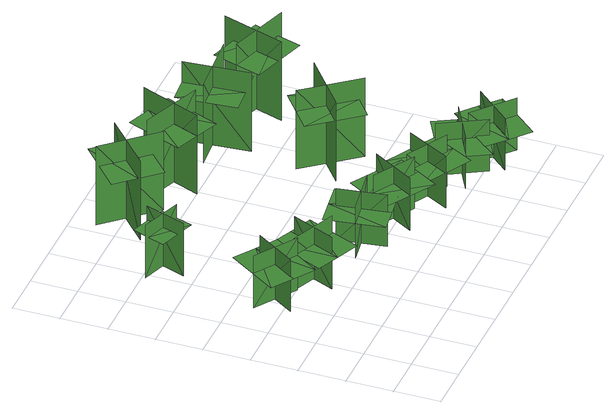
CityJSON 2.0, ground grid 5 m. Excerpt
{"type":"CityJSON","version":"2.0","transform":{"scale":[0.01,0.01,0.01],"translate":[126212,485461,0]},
"CityObjects":{
"tree1":{"type":"SolitaryVegetationObject","geometry":[{"type":"MultiSurface","lod":"1","boundaries":[[[0,1,2]],[[0,2,3]],[[4,5,6]],[[4,6,7]],[[8,9,10]],[[8,10,11]],[[8,11,12]],[[8,12,13]]]}]},
"tree2":{"type":"SolitaryVegetationObject","geometry":[{"type":"MultiSurface","lod":"1","boundaries":[[[14,15,16]],[[14,16,17]],[[18,19,20]],[[18,20,21]],[[22,23,24]],[[22,24,25]],[[22,25,26]],[[22,26,27]]]}]},
"tree3":{"type":"SolitaryVegetationObject","geometry":[{"type":"MultiSurface","lod":"1","boundaries":[[[28,29,30]],[[28,30,31]],[[32,33,34]],[[32,34,35]],[[36,37,38]],[[36,38,39]],[[36,40,41]],[[36,41,37]]]}]},
"tree4":{"type":"SolitaryVegetationObject","geometry":[{"type":"MultiSurface","lod":"1","boundaries":[[[42,43,44]],[[42,44,45]],[[46,47,48]],[[46,48,49]],[[50,51,52]],[[50,52,53]],[[50,53,54]],[[50,54,55]]]}]},
"tree5":{"type":"SolitaryVegetationObject","geometry":[{"type":"MultiSurface","lod":"1","boundaries":[[[56,57,58]],[[56,58,59]],[[60,61,62]],[[60,62,63]],[[64,65,66]],[[64,66,67]],[[64,68,69]],[[64,69,65]]]}]},
"tree6":{"type":"SolitaryVegetationObject","geometry":[{"type":"MultiSurface","lod":"1","boundaries":[[[70,71,72]],[[70,72,73]],[[74,75,76]],[[74,76,77]],[[78,79,80]],[[78,80,81]],[[78,81,82]],[[78,82,83]]]}]},
"tree7":{"type":"SolitaryVegetationObject","geometry":[{"type":"MultiSurface","lod":"1","boundaries":[[[84,85,86]],[[84,86,87]],[[88,89,90]],[[88,90,91]],[[92,93,94]],[[92,94,95]],[[92,96,97]],[[92,97,93]]]}]},
"tree8":{"type":"SolitaryVegetationObject","geometry":[{"type":"MultiSurface","lod":"1","boundaries":[[[98,99,100]],[[98,100,101]],[[102,103,104]],[[102,104,105]],[[106,107,108]],[[106,108,109]],[[106,109,110]],[[106,110,111]]]}]},
"tree9":{"type":"SolitaryVegetationObject","geometry":[{"type":"MultiSurface","lod":"1","boundaries":[[[112,113,114]],[[112,114,115]],[[116,117,118]],[[116,118,119]],[[120,121,122]],[[120,122,123]],[[120,123,124]],[[120,124,125]]]}]},
"tree10":{"type":"SolitaryVegetationObject","geometry":[{"type":"MultiSurface","lod":"1","boundaries":[[[126,127,128]],[[126,128,129]],[[130,131,132]],[[130,132,133]],[[134,135,136]],[[134,136,137]],[[134,138,139]],[[134,139,135]]]}]},
"tree11":{"type":"SolitaryVegetationObject","geometry":[{"type":"MultiSurface","lod":"1","boundaries":[[[140,141,142]],[[140,142,143]],[[144,145,146]],[[144,146,147]],[[148,149,150]],[[148,150,151]],[[148,152,153]],[[148,153,149]]]}]},
"tree12":{"type":"SolitaryVegetationObject","geometry":[{"type":"MultiSurface","lod":"1","boundaries":[[[154,155,156]],[[154,156,157]],[[158,159,160]],[[158,160,161]],[[162,163,164]],[[162,164,165]],[[162,165,166]],[[162,166,167]]]}]},
"tree13":{"type":"SolitaryVegetationObject","geometry":[{"type":"MultiSurface","lod":"1","boundaries":[[[168,169,170]],[[168,170,171]],[[172,173,174]],[[172,174,175]],[[176,177,178]],[[176,178,179]],[[176,180,181]],[[176,181,177]]]}]}
},
"vertices":[
[277,1767,68],[277,1767,688],[722,1471,688],[722,1471,68],[633,1831,68],[633,1831,688],[346,1403,688],[346,1403,68],[677,1897,486],[454,2046,486],[98,1512,486],[321,1364,486],[543,1215,486],[899,1749,486],
[1226,1299,41],[1226,1299,662],[735,1512,662],[735,1512,41],[888,1173,41],[888,1173,662],[1092,1646,662],[1092,1646,41],[856,1100,460],[1102,994,460],[1356,1583,460],[1111,1689,460],[865,1795,460],[610,1206,460],
[405,2946,52],[851,2790,52],[851,2790,678],[405,2946,678],[569,2610,52],[725,3056,52],[725,3056,678],[569,2610,678],[443,2932,516],[851,2790,516],[913,2966,516],[505,3109,516],[381,2756,516],[789,2613,516],
[1455,1144,48],[1455,1144,668],[1984,1220,668],[1984,1220,48],[1677,1429,48],[1677,1429,668],[1750,919,668],[1750,919,48],[1666,1508,466],[1401,1470,466],[1492,835,466],[1757,872,466],[2022,910,466],[1931,1545,466],
[943,3205,89],[1471,3677,89],[1471,3677,1028],[943,3205,1028],[1502,3178,89],[1029,3705,89],[1029,3705,1028],[1502,3178,1028],[988,3245,786],[1471,3677,786],[1284,3886,786],[801,3454,786],[1175,3036,786],[1658,3469,786],
[2092,811,48],[2092,811,668],[2366,1270,668],[2366,1270,48],[2010,1163,48],[2010,1163,668],[2453,899,668],[2453,899,48],[1942,1203,467],[1805,973,467],[2356,645,467],[2493,875,467],[2630,1105,467],[2079,1433,467],
[2130,3618,94],[1866,2960,94],[1866,2960,1034],[2130,3618,1034],[1616,3395,94],[2274,3131,94],[2274,3131,1034],[1616,3395,1034],[2107,3562,791],[1866,2960,791],[2126,2856,791],[2367,3458,791],[1847,3666,791],[1606,3065,791],
[2827,1086,46],[2827,1086,666],[2572,617,666],[2572,617,46],[2923,738,46],[2923,738,666],[2470,985,666],[2470,985,46],[2993,700,464],[3121,935,464],[2557,1242,464],[2429,1007,464],[2301,772,464],[2865,465,464],
[3068,914,42],[3068,914,662],[3323,444,662],[3323,444,42],[3412,804,42],[3412,804,662],[2959,559,662],[2959,559,42],[3482,842,460],[3354,1078,460],[2790,772,460],[2918,536,460],[3046,301,460],[3610,607,460],
[3163,1693,12],[2721,2247,12],[2721,2247,952],[3163,1693,952],[3222,2250,12],[2668,1808,12],[2668,1808,952],[3222,2250,952],[3125,1740,709],[2721,2247,709],[2502,2073,709],[2906,1566,709],[3344,1915,709],[2940,2422,709],
[2685,2700,134],[2625,3406,134],[2625,3406,1073],[2685,2700,1073],[3043,3130,134],[2337,3071,134],[2337,3071,1073],[3043,3130,1073],[2679,2760,830],[2625,3406,830],[2346,3383,830],[2400,2737,830],[2959,2784,830],[2904,3430,830],
[3733,314,59],[3733,314,680],[3331,667,680],[3331,667,59],[3372,298,59],[3372,298,680],[3712,685,680],[3712,685,59],[3319,238,478],[3520,61,478],[3944,543,478],[3743,720,478],[3542,897,478],[3118,415,478],
[3808,2812,98],[3134,3029,98],[3134,3029,1038],[3808,2812,1038],[3549,3309,98],[3332,2634,98],[3332,2634,1038],[3549,3309,1038],[3751,2831,795],[3134,3029,795],[3048,2763,795],[3665,2564,795],[3837,3098,795],[3219,3296,795]
]}
